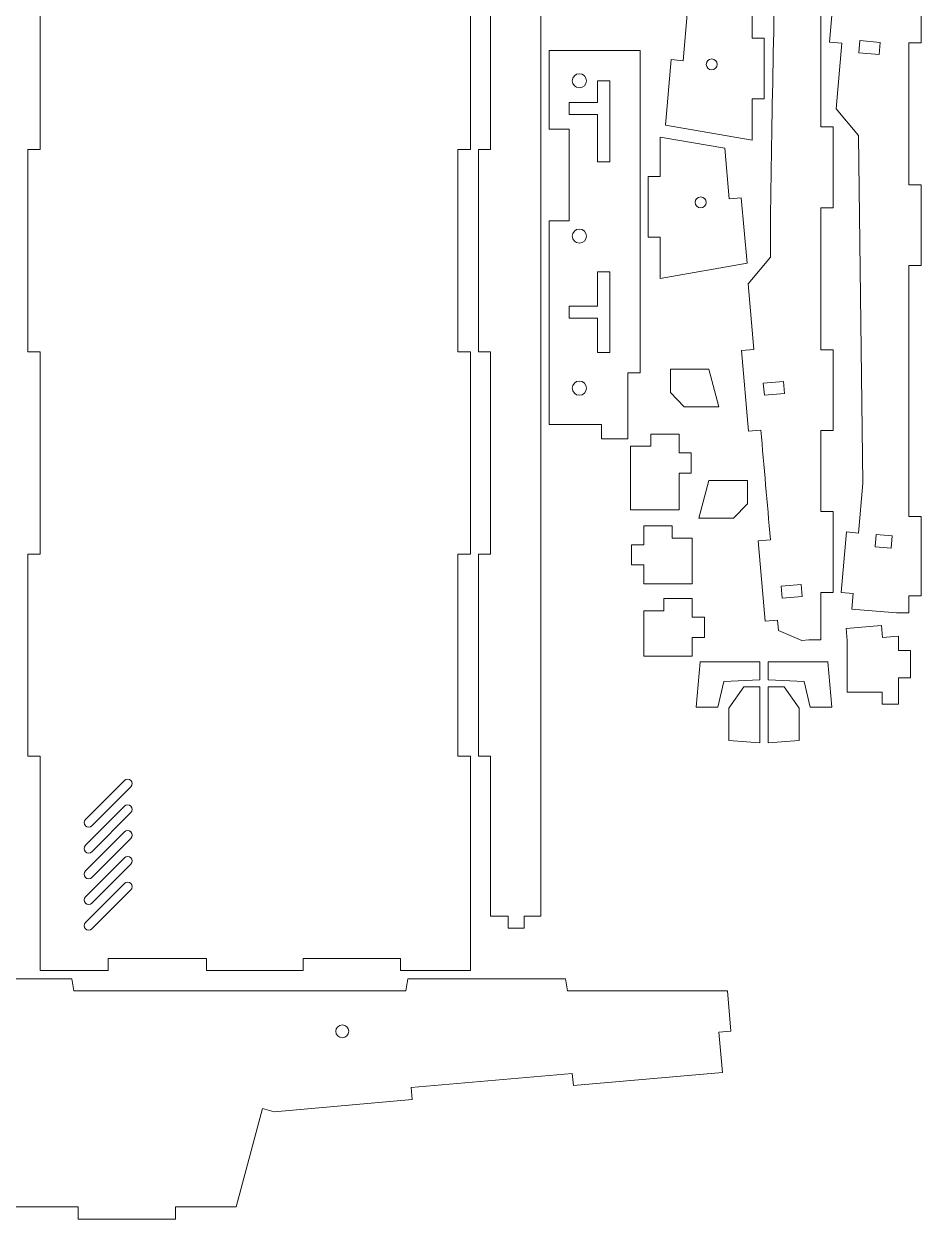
# Model space of a CAD drawing. Header units: centimetres. Extents: x -47.1 to 22.8, y -13.1 to 39.9.
# Drawn here: x 0.59 to 22.78, y -13.12 to 16.43 of the extents above; entities that cross this region are included whole.
import ezdxf

# ---------------------------------------------------------------- set-up
doc = ezdxf.new("R2010")
doc.units = ezdxf.units.CM
doc.header["$MEASUREMENT"] = 0
doc.layers.add('Layer 1', color=7, linetype='Continuous')

msp = doc.modelspace()

# ---------------------------------------------------------------- linework, layer by layer
at = {"layer": 'Layer 1', "lineweight": 20}
for points, knots in [([(0.69303, -1.68077), (0.69303, -1.68077), (0.69303, 3.31922), (0.69303, 3.31922), (0.69303, 3.31922), (0.69303, 3.31922), (0.99378, 3.31922), (0.99378, 3.31922), (0.99378, 3.31922), (0.99378, 3.31922), (0.99378, 8.31922), (0.99378, 8.31922), (0.99378, 8.31922), (0.99378, 8.31922), (0.69303, 8.31922), (0.69303, 8.31922), (0.69303, 8.31922), (0.69303, 8.31922), (0.69303, 13.31923), (0.69303, 13.31923), (0.69303, 13.31923), (0.69303, 13.31923), (0.99378, 13.31923), (0.99378, 13.31923), (0.99378, 13.31923), (0.99378, 13.31923), (0.99378, 18.31923), (0.99378, 18.31923), (0.99378, 18.31923), (0.99378, 18.31923), (0.69303, 18.31923), (0.69303, 18.31923), (0.69303, 18.31923), (0.69303, 18.31923), (0.69303, 23.31922), (0.69303, 23.31922), (0.69303, 23.31922), (0.69303, 23.31922), (0.99378, 23.31922), (0.99378, 23.31922), (0.99378, 23.31922), (0.99378, 23.31922), (0.99378, 28.61922), (0.99378, 28.61922), (0.99378, 28.61922), (0.99378, 28.61922), (2.67797, 28.61922), (2.67797, 28.61922), (2.67797, 28.61922), (2.67797, 28.61922), (2.67797, 28.31926), (2.67797, 28.31926), (2.67797, 28.31926), (2.67797, 28.31926), (5.11163, 28.31926), (5.11163, 28.31926), (5.11163, 28.31926), (5.11163, 28.31926), (5.13037, 28.61922), (5.13037, 28.61922), (5.13037, 28.61922), (5.13037, 28.61922), (7.49525, 28.61922), (7.49525, 28.61922), (7.49525, 28.61922), (7.49525, 28.61922), (7.49525, 28.31926), (7.49525, 28.31926), (7.49525, 28.31926), (7.49525, 28.31926), (9.90387, 28.31926), (9.90387, 28.31926), (9.90387, 28.31926), (9.90387, 28.31926), (9.90387, 28.61922), (9.90387, 28.61922), (9.90387, 28.61922), (9.90387, 28.61922), (11.63211, 28.61922), (11.63211, 28.61922), (11.63211, 28.61922), (11.63211, 28.61922), (11.63211, 23.31922), (11.63211, 23.31922), (11.63211, 23.31922), (11.63211, 23.31922), (11.32153, 23.31922), (11.32153, 23.31922), (11.32153, 23.31922), (11.32153, 23.31922), (11.32153, 18.31923), (11.32153, 18.31923), (11.32153, 18.31923), (11.32153, 18.31923), (11.63211, 18.31922), (11.63211, 18.31922), (11.63211, 18.31922), (11.63211, 18.31922), (11.63211, 13.31922), (11.63211, 13.31922), (11.63211, 13.31922), (11.63211, 13.31922), (11.32153, 13.31922), (11.32153, 13.31922), (11.32153, 13.31922), (11.32153, 13.31922), (11.32153, 8.31921), (11.32153, 8.31921), (11.32153, 8.31921), (11.32153, 8.31921), (11.63211, 8.31921), (11.63211, 8.31921), (11.63211, 8.31921), (11.63211, 8.31921), (11.63211, 3.31922), (11.63211, 3.31922), (11.63211, 3.31922), (11.63211, 3.31922), (11.32153, 3.31922), (11.32153, 3.31922), (11.32153, 3.31922), (11.32153, 3.31922), (11.32153, -1.68077), (11.32153, -1.68077), (11.32153, -1.68077), (11.32153, -1.68077), (11.63211, -1.68077), (11.63211, -1.68077), (11.63211, -1.68077), (11.63211, -1.68077), (11.63211, -6.98078), (11.63211, -6.98078), (11.63211, -6.98078), (11.63211, -6.98078), (9.90387, -6.98078), (9.90387, -6.98078), (9.90387, -6.98078), (9.90387, -6.98078), (9.90387, -6.68074), (9.90387, -6.68074), (9.90387, -6.68074), (9.90387, -6.68074), (7.49525, -6.68074), (7.49525, -6.68074), (7.49525, -6.68074), (7.49525, -6.68074), (7.49525, -6.98078), (7.49525, -6.98078), (7.49525, -6.98078), (7.49525, -6.98078), (5.11163, -6.98078), (5.11163, -6.98078), (5.11163, -6.98078), (5.11163, -6.98078), (5.11163, -6.68074), (5.11163, -6.68074), (5.11163, -6.68074), (5.11163, -6.68074), (2.67797, -6.68074), (2.67797, -6.68074), (2.67797, -6.68074), (2.67797, -6.68074), (2.67797, -6.98078), (2.67797, -6.98078), (2.67797, -6.98078), (2.67797, -6.98078), (0.99378, -6.98078), (0.99378, -6.98078), (0.99378, -6.98078), (0.99378, -6.98078), (0.99378, -1.68077), (0.99378, -1.68077), (0.99378, -1.68077), (0.99378, -1.68077), (0.69303, -1.68077), (0.69303, -1.68077)], [0, 0, 0, 0, 0.02222222, 0.02222222, 0.02222222, 0.02222222, 0.04444444, 0.04444444, 0.04444444, 0.04444444, 0.06666667, 0.06666667, 0.06666667, 0.06666667, 0.08888889, 0.08888889, 0.08888889, 0.08888889, 0.11111111, 0.11111111, 0.11111111, 0.11111111, 0.13333333, 0.13333333, 0.13333333, 0.13333333, 0.15555556, 0.15555556, 0.15555556, 0.15555556, 0.17777778, 0.17777778, 0.17777778, 0.17777778, 0.2, 0.2, 0.2, 0.2, 0.22222222, 0.22222222, 0.22222222, 0.22222222, 0.24444444, 0.24444444, 0.24444444, 0.24444444, 0.26666667, 0.26666667, 0.26666667, 0.26666667, 0.28888889, 0.28888889, 0.28888889, 0.28888889, 0.31111111, 0.31111111, 0.31111111, 0.31111111, 0.33333333, 0.33333333, 0.33333333, 0.33333333, 0.35555556, 0.35555556, 0.35555556, 0.35555556, 0.37777778, 0.37777778, 0.37777778, 0.37777778, 0.4, 0.4, 0.4, 0.4, 0.42222222, 0.42222222, 0.42222222, 0.42222222, 0.44444444, 0.44444444, 0.44444444, 0.44444444, 0.46666667, 0.46666667, 0.46666667, 0.46666667, 0.48888889, 0.48888889, 0.48888889, 0.48888889, 0.51111111, 0.51111111, 0.51111111, 0.51111111, 0.53333333, 0.53333333, 0.53333333, 0.53333333, 0.55555556, 0.55555556, 0.55555556, 0.55555556, 0.57777778, 0.57777778, 0.57777778, 0.57777778, 0.6, 0.6, 0.6, 0.6, 0.62222222, 0.62222222, 0.62222222, 0.62222222, 0.64444444, 0.64444444, 0.64444444, 0.64444444, 0.66666667, 0.66666667, 0.66666667, 0.66666667, 0.68888889, 0.68888889, 0.68888889, 0.68888889, 0.71111111, 0.71111111, 0.71111111, 0.71111111, 0.73333333, 0.73333333, 0.73333333, 0.73333333, 0.75555556, 0.75555556, 0.75555556, 0.75555556, 0.77777778, 0.77777778, 0.77777778, 0.77777778, 0.8, 0.8, 0.8, 0.8, 0.82222222, 0.82222222, 0.82222222, 0.82222222, 0.84444444, 0.84444444, 0.84444444, 0.84444444, 0.86666667, 0.86666667, 0.86666667, 0.86666667, 0.88888889, 0.88888889, 0.88888889, 0.88888889, 0.91111111, 0.91111111, 0.91111111, 0.91111111, 0.93333333, 0.93333333, 0.93333333, 0.93333333, 0.95555556, 0.95555556, 0.95555556, 0.95555556, 1, 1, 1, 1]), ([(12.13208, -5.6308), (12.13208, -5.6308), (12.13208, -1.68078), (12.13208, -1.68078), (12.13208, -1.68078), (12.13208, -1.68078), (11.83207, -1.68078), (11.83207, -1.68078), (11.83207, -1.68078), (11.83207, -1.68078), (11.83207, 3.31922), (11.83207, 3.31922), (11.83207, 3.31922), (11.83207, 3.31922), (12.13208, 3.31922), (12.13208, 3.31922), (12.13208, 3.31922), (12.13208, 3.31922), (12.13208, 8.31921), (12.13208, 8.31921), (12.13208, 8.31921), (12.13208, 8.31921), (11.83207, 8.31921), (11.83207, 8.31921), (11.83207, 8.31921), (11.83207, 8.31921), (11.83207, 13.31922), (11.83207, 13.31922), (11.83207, 13.31922), (11.83207, 13.31922), (12.13208, 13.31922), (12.13208, 13.31922), (12.13208, 13.31922), (12.13208, 13.31922), (12.13208, 18.31922), (12.13208, 18.31922), (12.13208, 18.31922), (12.13208, 18.31922), (11.83207, 18.31922), (11.83207, 18.31922), (11.83207, 18.31922), (11.83207, 18.31922), (11.83207, 23.31922), (11.83207, 23.31922), (11.83207, 23.31922), (11.83207, 23.31922), (12.13208, 23.31922), (12.13208, 23.31922), (12.13208, 23.31922), (12.13208, 23.31922), (12.13208, 27.26926), (12.13208, 27.26926), (12.13208, 27.26926), (12.13208, 27.26926), (12.56651, 27.26926), (12.56651, 27.26926), (12.56651, 27.26926), (12.56651, 27.26926), (12.56651, 27.56926), (12.56651, 27.56926), (12.56651, 27.56926), (12.56651, 27.56926), (12.96651, 27.56926), (12.96651, 27.56926), (12.96651, 27.56926), (12.96651, 27.56926), (12.96651, 27.26926), (12.96651, 27.26926), (12.96651, 27.26926), (12.96651, 27.26926), (13.37814, 27.26926), (13.37814, 27.26926), (13.37814, 27.26926), (13.37814, 27.26926), (13.37814, 26.25418), (13.37814, 26.25418), (13.37814, 26.25418), (13.37814, 26.25418), (13.17815, 26.25418), (13.17815, 26.25418), (13.17815, 26.25418), (13.17815, 26.25418), (12.97813, 24.21919), (12.97813, 24.21919), (12.97813, 24.21919), (12.97813, 24.21919), (12.97813, 22.21919), (12.97813, 22.21919), (12.97813, 22.21919), (12.97813, 22.21919), (13.17815, 20.18418), (13.17815, 20.18418), (13.17815, 20.18418), (13.17815, 20.18418), (13.37814, 20.18418), (13.37814, 20.18418), (13.37814, 20.18418), (13.37814, 20.18418), (13.37814, -5.6308), (13.37814, -5.6308), (13.37814, -5.6308), (13.37814, -5.6308), (12.96651, -5.6308), (12.96651, -5.6308), (12.96651, -5.6308), (12.96651, -5.6308), (12.96651, -5.9308), (12.96651, -5.9308), (12.96651, -5.9308), (12.96651, -5.9308), (12.56651, -5.9308), (12.56651, -5.9308), (12.56651, -5.9308), (12.56651, -5.9308), (12.56651, -5.6308), (12.56651, -5.6308), (12.56651, -5.6308), (12.56651, -5.6308), (12.13208, -5.6308), (12.13208, -5.6308)], [0, 0, 0, 0, 0.03225806, 0.03225806, 0.03225806, 0.03225806, 0.06451613, 0.06451613, 0.06451613, 0.06451613, 0.09677419, 0.09677419, 0.09677419, 0.09677419, 0.12903226, 0.12903226, 0.12903226, 0.12903226, 0.16129032, 0.16129032, 0.16129032, 0.16129032, 0.19354839, 0.19354839, 0.19354839, 0.19354839, 0.22580645, 0.22580645, 0.22580645, 0.22580645, 0.25806452, 0.25806452, 0.25806452, 0.25806452, 0.29032258, 0.29032258, 0.29032258, 0.29032258, 0.32258065, 0.32258065, 0.32258065, 0.32258065, 0.35483871, 0.35483871, 0.35483871, 0.35483871, 0.38709677, 0.38709677, 0.38709677, 0.38709677, 0.41935484, 0.41935484, 0.41935484, 0.41935484, 0.4516129, 0.4516129, 0.4516129, 0.4516129, 0.48387097, 0.48387097, 0.48387097, 0.48387097, 0.51612903, 0.51612903, 0.51612903, 0.51612903, 0.5483871, 0.5483871, 0.5483871, 0.5483871, 0.58064516, 0.58064516, 0.58064516, 0.58064516, 0.61290323, 0.61290323, 0.61290323, 0.61290323, 0.64516129, 0.64516129, 0.64516129, 0.64516129, 0.67741935, 0.67741935, 0.67741935, 0.67741935, 0.70967742, 0.70967742, 0.70967742, 0.70967742, 0.74193548, 0.74193548, 0.74193548, 0.74193548, 0.77419355, 0.77419355, 0.77419355, 0.77419355, 0.80645161, 0.80645161, 0.80645161, 0.80645161, 0.83870968, 0.83870968, 0.83870968, 0.83870968, 0.87096774, 0.87096774, 0.87096774, 0.87096774, 0.90322581, 0.90322581, 0.90322581, 0.90322581, 0.93548387, 0.93548387, 0.93548387, 0.93548387, 1, 1, 1, 1]), ([(21.33998, 5.07298), (21.33998, 5.07298), (21.22893, 13.66727), (21.22893, 13.66727), (21.22893, 13.66727), (21.22893, 13.66727), (20.67515, 14.32724), (20.67515, 14.32724), (20.67515, 14.32724), (20.67515, 14.32724), (20.81722, 15.95103), (20.81722, 15.95103), (20.81722, 15.95103), (20.81722, 15.95103), (20.51458, 15.97751), (20.51458, 15.97751), (20.51458, 15.97751), (20.51458, 15.97751), (20.6889, 17.9699), (20.6889, 17.9699), (20.6889, 17.9699), (20.6889, 17.9699), (20.99153, 17.94342), (20.99153, 17.94342), (20.99153, 17.94342), (21.07055, 18.84664), (21.14957, 19.74985), (21.22859, 20.65307), (21.22859, 20.65307), (21.22859, 20.65307), (20.92596, 20.67955), (20.92596, 20.67955), (20.92596, 20.67955), (20.92596, 20.67955), (21.10027, 22.67194), (21.10027, 22.67194), (21.10027, 22.67194), (21.10027, 22.67194), (21.4029, 22.64546), (21.4029, 22.64546), (21.4029, 22.64546), (21.4029, 22.64546), (21.42469, 22.89451), (21.42469, 22.89451), (21.42469, 22.89451), (21.42469, 22.89451), (22.00081, 23.14414), (22.00081, 23.14414), (22.00081, 23.14414), (22.00081, 23.14414), (22.17811, 23.12863), (22.17811, 23.12863), (22.17811, 23.12863), (22.17811, 23.12863), (22.47815, 23.12863), (22.47815, 23.12863), (22.47815, 23.12863), (22.47815, 23.12863), (22.47815, 21.9575), (22.47815, 21.9575), (22.47815, 21.9575), (22.47815, 21.9575), (22.77815, 21.95749), (22.77815, 21.95749), (22.77815, 21.95749), (22.77815, 21.95749), (22.77815, 19.95751), (22.77815, 19.95751), (22.77815, 19.95751), (22.77815, 19.95751), (22.47815, 19.9575), (22.47815, 19.9575), (22.47815, 19.9575), (22.47815, 19.9575), (22.47815, 17.9575), (22.47815, 17.9575), (22.47815, 17.9575), (22.47815, 17.9575), (22.77815, 17.95751), (22.77815, 17.95751), (22.77815, 17.95751), (22.77815, 17.95751), (22.77815, 15.95751), (22.77815, 15.95751), (22.77815, 15.95751), (22.77815, 15.95751), (22.47815, 15.9575), (22.47815, 15.9575), (22.47815, 15.9575), (22.47815, 15.9575), (22.47815, 12.44871), (22.47815, 12.44871), (22.47815, 12.44871), (22.47815, 12.44871), (22.77815, 12.44876), (22.77815, 12.44876), (22.77815, 12.44876), (22.77815, 12.44876), (22.77815, 10.44876), (22.77815, 10.44876), (22.77815, 10.44876), (22.77815, 10.44876), (22.47815, 10.44877), (22.47815, 10.44877), (22.47815, 10.44877), (22.47815, 10.44877), (22.47815, 4.24916), (22.47815, 4.24916), (22.47815, 4.24916), (22.47815, 4.24916), (22.77815, 4.24916), (22.77815, 4.24916), (22.77815, 4.24916), (22.77815, 4.24916), (22.77815, 2.28924), (22.77815, 2.28924), (22.77815, 2.28924), (22.77815, 2.28924), (22.47815, 2.28924), (22.47815, 2.28924), (22.47815, 2.28924), (22.47815, 2.28924), (22.47816, 1.86283), (22.47816, 1.86283), (22.47816, 1.86283), (22.47816, 1.86283), (22.17375, 1.86283), (22.17375, 1.86283), (22.17375, 1.86283), (22.17375, 1.86283), (21.06733, 1.95646), (21.06733, 1.95646), (21.06733, 1.95646), (21.06733, 1.95646), (21.10118, 2.34339), (21.10118, 2.34339), (21.10118, 2.34339), (21.10118, 2.34339), (20.80227, 2.36954), (20.80227, 2.36954), (20.80227, 2.36954), (20.80227, 2.36954), (20.933, 3.86382), (20.933, 3.86382), (20.933, 3.86382), (20.933, 3.86382), (21.23191, 3.83768), (21.23191, 3.83768), (21.23191, 3.83768), (21.23191, 3.83768), (21.33998, 5.07298), (21.33998, 5.07298)], [0, 0, 0, 0, 0.02564103, 0.02564103, 0.02564103, 0.02564103, 0.05128205, 0.05128205, 0.05128205, 0.05128205, 0.07692308, 0.07692308, 0.07692308, 0.07692308, 0.1025641, 0.1025641, 0.1025641, 0.1025641, 0.12820513, 0.12820513, 0.12820513, 0.12820513, 0.15384615, 0.15384615, 0.15384615, 0.15384615, 0.17948718, 0.17948718, 0.17948718, 0.17948718, 0.20512821, 0.20512821, 0.20512821, 0.20512821, 0.23076923, 0.23076923, 0.23076923, 0.23076923, 0.25641026, 0.25641026, 0.25641026, 0.25641026, 0.28205128, 0.28205128, 0.28205128, 0.28205128, 0.30769231, 0.30769231, 0.30769231, 0.30769231, 0.33333333, 0.33333333, 0.33333333, 0.33333333, 0.35897436, 0.35897436, 0.35897436, 0.35897436, 0.38461538, 0.38461538, 0.38461538, 0.38461538, 0.41025641, 0.41025641, 0.41025641, 0.41025641, 0.43589744, 0.43589744, 0.43589744, 0.43589744, 0.46153846, 0.46153846, 0.46153846, 0.46153846, 0.48717949, 0.48717949, 0.48717949, 0.48717949, 0.51282051, 0.51282051, 0.51282051, 0.51282051, 0.53846154, 0.53846154, 0.53846154, 0.53846154, 0.56410256, 0.56410256, 0.56410256, 0.56410256, 0.58974359, 0.58974359, 0.58974359, 0.58974359, 0.61538462, 0.61538462, 0.61538462, 0.61538462, 0.64102564, 0.64102564, 0.64102564, 0.64102564, 0.66666667, 0.66666667, 0.66666667, 0.66666667, 0.69230769, 0.69230769, 0.69230769, 0.69230769, 0.71794872, 0.71794872, 0.71794872, 0.71794872, 0.74358974, 0.74358974, 0.74358974, 0.74358974, 0.76923077, 0.76923077, 0.76923077, 0.76923077, 0.79487179, 0.79487179, 0.79487179, 0.79487179, 0.82051282, 0.82051282, 0.82051282, 0.82051282, 0.84615385, 0.84615385, 0.84615385, 0.84615385, 0.87179487, 0.87179487, 0.87179487, 0.87179487, 0.8974359, 0.8974359, 0.8974359, 0.8974359, 0.92307692, 0.92307692, 0.92307692, 0.92307692, 0.94871795, 0.94871795, 0.94871795, 0.94871795, 1, 1, 1, 1]), ([(19.16418, 19.25407), (19.16296, 16.07003), (19.05435, 13.8437), (19.05313, 10.65978), (19.05313, 10.65978), (19.05313, 10.65978), (18.49935, 9.99981), (18.49935, 9.99981), (18.49935, 9.99981), (18.49935, 9.99981), (18.64142, 8.37602), (18.64142, 8.37602), (18.64142, 8.37602), (18.64142, 8.37602), (18.33878, 8.34954), (18.33878, 8.34954), (18.33878, 8.34954), (18.33878, 8.34954), (18.5131, 6.35715), (18.5131, 6.35715), (18.5131, 6.35715), (18.5131, 6.35715), (18.81573, 6.38363), (18.81573, 6.38363), (18.81573, 6.38363), (18.89475, 5.48041), (18.97377, 4.5772), (19.05279, 3.67398), (19.05279, 3.67398), (19.05279, 3.67398), (18.75016, 3.6475), (18.75016, 3.6475), (18.75016, 3.6475), (18.75016, 3.6475), (18.92447, 1.65511), (18.92447, 1.65511), (18.92447, 1.65511), (18.92447, 1.65511), (19.2271, 1.68159), (19.2271, 1.68159), (19.2271, 1.68159), (19.2271, 1.68159), (19.24889, 1.43254), (19.24889, 1.43254), (19.24889, 1.43254), (19.24889, 1.43254), (19.82501, 1.18291), (19.82501, 1.18291), (19.82501, 1.18291), (19.82501, 1.18291), (20.00231, 1.19842), (20.00231, 1.19842), (20.00231, 1.19842), (20.00231, 1.19842), (20.30235, 1.19842), (20.30235, 1.19842), (20.30235, 1.19842), (20.30235, 1.19842), (20.30235, 2.36953), (20.30235, 2.36953), (20.30235, 2.36953), (20.30235, 2.36953), (20.60231, 2.36954), (20.60231, 2.36954), (20.60231, 2.36954), (20.60231, 2.36954), (20.60231, 4.36951), (20.60231, 4.36951), (20.60231, 4.36951), (20.60231, 4.36951), (20.30235, 4.36953), (20.30235, 4.36953), (20.30235, 4.36953), (20.30235, 4.36953), (20.30235, 6.36953), (20.30235, 6.36953), (20.30235, 6.36953), (20.30235, 6.36953), (20.60231, 6.36952), (20.60231, 6.36952), (20.60231, 6.36952), (20.60231, 6.36952), (20.60231, 8.36952), (20.60231, 8.36952), (20.60231, 8.36952), (20.60231, 8.36952), (20.30235, 8.36953), (20.30235, 8.36953), (20.30235, 8.36953), (20.30235, 8.36953), (20.30235, 11.87834), (20.30235, 11.87834), (20.30235, 11.87834), (20.30235, 11.87834), (20.60231, 11.87827), (20.60231, 11.87827), (20.60231, 11.87827), (20.60231, 11.87827), (20.60231, 13.87827), (20.60231, 13.87827), (20.60231, 13.87827), (20.60231, 13.87827), (20.30235, 13.87828), (20.30235, 13.87828), (20.30235, 13.87828), (20.30235, 13.87828), (20.30235, 20.07787), (20.30235, 20.07787), (20.30235, 20.07787), (20.30235, 20.07787), (20.60231, 20.07787), (20.60231, 20.07787), (20.60231, 20.07787), (20.60231, 20.07787), (20.60235, 22.03779), (20.60235, 22.03779), (20.60235, 22.03779), (20.60235, 22.03779), (20.30235, 22.03779), (20.30235, 22.03779), (20.30235, 22.03779), (20.30235, 22.03779), (20.30236, 22.4642), (20.30236, 22.4642), (20.30236, 22.4642), (20.30236, 22.4642), (19.99785, 22.4642), (19.99785, 22.4642), (19.99785, 22.4642), (19.99785, 22.4642), (18.89153, 22.37057), (18.89153, 22.37057), (18.89153, 22.37057), (18.89153, 22.37057), (18.92538, 21.98365), (18.92538, 21.98365), (18.92538, 21.98365), (18.92538, 21.98365), (18.62647, 21.95751), (18.62647, 21.95751), (18.62647, 21.95751), (18.62647, 21.95751), (18.7572, 20.46322), (18.7572, 20.46322), (18.7572, 20.46322), (18.7572, 20.46322), (19.05611, 20.48936), (19.05611, 20.48936), (19.05611, 20.48936), (19.05611, 20.48936), (19.16418, 19.25407), (19.16418, 19.25407)], [0, 0, 0, 0, 0.02564103, 0.02564103, 0.02564103, 0.02564103, 0.05128205, 0.05128205, 0.05128205, 0.05128205, 0.07692308, 0.07692308, 0.07692308, 0.07692308, 0.1025641, 0.1025641, 0.1025641, 0.1025641, 0.12820513, 0.12820513, 0.12820513, 0.12820513, 0.15384615, 0.15384615, 0.15384615, 0.15384615, 0.17948718, 0.17948718, 0.17948718, 0.17948718, 0.20512821, 0.20512821, 0.20512821, 0.20512821, 0.23076923, 0.23076923, 0.23076923, 0.23076923, 0.25641026, 0.25641026, 0.25641026, 0.25641026, 0.28205128, 0.28205128, 0.28205128, 0.28205128, 0.30769231, 0.30769231, 0.30769231, 0.30769231, 0.33333333, 0.33333333, 0.33333333, 0.33333333, 0.35897436, 0.35897436, 0.35897436, 0.35897436, 0.38461538, 0.38461538, 0.38461538, 0.38461538, 0.41025641, 0.41025641, 0.41025641, 0.41025641, 0.43589744, 0.43589744, 0.43589744, 0.43589744, 0.46153846, 0.46153846, 0.46153846, 0.46153846, 0.48717949, 0.48717949, 0.48717949, 0.48717949, 0.51282051, 0.51282051, 0.51282051, 0.51282051, 0.53846154, 0.53846154, 0.53846154, 0.53846154, 0.56410256, 0.56410256, 0.56410256, 0.56410256, 0.58974359, 0.58974359, 0.58974359, 0.58974359, 0.61538462, 0.61538462, 0.61538462, 0.61538462, 0.64102564, 0.64102564, 0.64102564, 0.64102564, 0.66666667, 0.66666667, 0.66666667, 0.66666667, 0.69230769, 0.69230769, 0.69230769, 0.69230769, 0.71794872, 0.71794872, 0.71794872, 0.71794872, 0.74358974, 0.74358974, 0.74358974, 0.74358974, 0.76923077, 0.76923077, 0.76923077, 0.76923077, 0.79487179, 0.79487179, 0.79487179, 0.79487179, 0.82051282, 0.82051282, 0.82051282, 0.82051282, 0.84615385, 0.84615385, 0.84615385, 0.84615385, 0.87179487, 0.87179487, 0.87179487, 0.87179487, 0.8974359, 0.8974359, 0.8974359, 0.8974359, 0.92307692, 0.92307692, 0.92307692, 0.92307692, 0.94871795, 0.94871795, 0.94871795, 0.94871795, 1, 1, 1, 1]), ([(18.90075, 16.06957), (18.90075, 16.06957), (18.90077, 14.56955), (18.90077, 14.56955), (18.90077, 14.56955), (18.90077, 14.56955), (18.60077, 14.56956), (18.60077, 14.56956), (18.60077, 14.56956), (18.60077, 14.56956), (18.60077, 13.54807), (18.60077, 13.54807), (18.60077, 13.54807), (18.60077, 13.54807), (16.45535, 13.92031), (16.45535, 13.92031), (16.45535, 13.92031), (16.45535, 13.92031), (16.59723, 15.54209), (16.59723, 15.54209), (16.59723, 15.54209), (16.59723, 15.54209), (16.89609, 15.51595), (16.89609, 15.51595), (16.89609, 15.51595), (16.89609, 15.51595), (17.00552, 16.76683), (17.00552, 16.76683), (17.00552, 16.76683), (17.00552, 16.76683), (18.60077, 17.03793), (18.60077, 17.03793), (18.60077, 17.03793), (18.60077, 17.03793), (18.60076, 16.06957), (18.60076, 16.06957), (18.60076, 16.06957), (18.60076, 16.06957), (18.90075, 16.06957), (18.90075, 16.06957)], [0, 0, 0, 0, 0.09090909, 0.09090909, 0.09090909, 0.09090909, 0.18181818, 0.18181818, 0.18181818, 0.18181818, 0.27272727, 0.27272727, 0.27272727, 0.27272727, 0.36363636, 0.36363636, 0.36363636, 0.36363636, 0.45454545, 0.45454545, 0.45454545, 0.45454545, 0.54545455, 0.54545455, 0.54545455, 0.54545455, 0.63636364, 0.63636364, 0.63636364, 0.63636364, 0.72727273, 0.72727273, 0.72727273, 0.72727273, 0.81818182, 0.81818182, 0.81818182, 0.81818182, 1, 1, 1, 1]), ([(21.76502, 15.96849), (21.76502, 15.96849), (21.73887, 15.66964), (21.73887, 15.66964), (21.73887, 15.66964), (21.73887, 15.66964), (21.24077, 15.71321), (21.24077, 15.71321), (21.24077, 15.71321), (21.24077, 15.71321), (21.26692, 16.01207), (21.26692, 16.01207), (21.26692, 16.01207), (21.26692, 16.01207), (21.76502, 15.96849), (21.76502, 15.96849)], [0, 0, 0, 0, 0.2, 0.2, 0.2, 0.2, 0.4, 0.4, 0.4, 0.4, 0.6, 0.6, 0.6, 0.6, 1, 1, 1, 1]), ([(15.82818, 7.7972), (15.82818, 7.7972), (15.82817, 15.76922), (15.82817, 15.76922), (15.82817, 15.76922), (15.82817, 15.76922), (13.57814, 15.76922), (13.57814, 15.76922), (13.57814, 15.76922), (13.57814, 15.76922), (13.57814, 13.81922), (13.57814, 13.81922), (13.57814, 13.81922), (13.57814, 13.81922), (14.0782, 13.81922), (14.0782, 13.81922), (14.0782, 13.81922), (14.0782, 13.81922), (14.0782, 11.55422), (14.0782, 11.55422), (14.0782, 11.55422), (14.0782, 11.55422), (13.57814, 11.55422), (13.57814, 11.55422), (13.57814, 11.55422), (13.57814, 11.55422), (13.57814, 6.51922), (13.57814, 6.51922), (13.57814, 6.51922), (13.57814, 6.51922), (14.87825, 6.51922), (14.87825, 6.51922), (14.87825, 6.51922), (14.87825, 6.51922), (14.87825, 6.16922), (14.87825, 6.16922), (14.87825, 6.16922), (14.87825, 6.16922), (15.52437, 6.16922), (15.52437, 6.16922), (15.52437, 6.16922), (15.52437, 6.16922), (15.52437, 7.79721), (15.52437, 7.79721), (15.52437, 7.79721), (15.52437, 7.79721), (15.82818, 7.7972), (15.82818, 7.7972)], [0, 0, 0, 0, 0.07692308, 0.07692308, 0.07692308, 0.07692308, 0.15384615, 0.15384615, 0.15384615, 0.15384615, 0.23076923, 0.23076923, 0.23076923, 0.23076923, 0.30769231, 0.30769231, 0.30769231, 0.30769231, 0.38461538, 0.38461538, 0.38461538, 0.38461538, 0.46153846, 0.46153846, 0.46153846, 0.46153846, 0.53846154, 0.53846154, 0.53846154, 0.53846154, 0.61538462, 0.61538462, 0.61538462, 0.61538462, 0.69230769, 0.69230769, 0.69230769, 0.69230769, 0.76923077, 0.76923077, 0.76923077, 0.76923077, 0.84615385, 0.84615385, 0.84615385, 0.84615385, 1, 1, 1, 1]), ([(17.46578, 15.42439), (17.46578, 15.49895), (17.52623, 15.55939), (17.60078, 15.55939), (17.60078, 15.55939), (17.67533, 15.55939), (17.73578, 15.49895), (17.73578, 15.42439), (17.73578, 15.42439), (17.73578, 15.34983), (17.67533, 15.28939), (17.60078, 15.28939), (17.60078, 15.28939), (17.52623, 15.28939), (17.46578, 15.34983), (17.46578, 15.42439)], [0, 0, 0, 0, 0.2, 0.2, 0.2, 0.2, 0.4, 0.4, 0.4, 0.4, 0.6, 0.6, 0.6, 0.6, 1, 1, 1, 1]), ([(14.15317, 15.01919), (14.15317, 15.11584), (14.23152, 15.19419), (14.32817, 15.19419), (14.32817, 15.19419), (14.42482, 15.19419), (14.50317, 15.11584), (14.50317, 15.01919), (14.50317, 15.01919), (14.50317, 14.92254), (14.42482, 14.84419), (14.32817, 14.84419), (14.32817, 14.84419), (14.23152, 14.84419), (14.15317, 14.92254), (14.15317, 15.01919)], [0, 0, 0, 0, 0.2, 0.2, 0.2, 0.2, 0.4, 0.4, 0.4, 0.4, 0.6, 0.6, 0.6, 0.6, 1, 1, 1, 1]), ([(14.0782, 14.48613), (14.0782, 14.48613), (14.0782, 14.18613), (14.0782, 14.18613), (14.0782, 14.18613), (14.0782, 14.18613), (14.7782, 14.18613), (14.7782, 14.18613), (14.7782, 14.18613), (14.7782, 14.18613), (14.7782, 13.01922), (14.7782, 13.01922), (14.7782, 13.01922), (14.7782, 13.01922), (15.0782, 13.01922), (15.0782, 13.01922), (15.0782, 13.01922), (15.0782, 13.01922), (15.0782, 15.01922), (15.0782, 15.01922), (15.0782, 15.01922), (15.0782, 15.01922), (14.7782, 15.01922), (14.7782, 15.01922), (14.7782, 15.01922), (14.7782, 15.01922), (14.7782, 14.48613), (14.7782, 14.48613), (14.7782, 14.48613), (14.7782, 14.48613), (14.0782, 14.48613), (14.0782, 14.48613)], [0, 0, 0, 0, 0.11111111, 0.11111111, 0.11111111, 0.11111111, 0.22222222, 0.22222222, 0.22222222, 0.22222222, 0.33333333, 0.33333333, 0.33333333, 0.33333333, 0.44444444, 0.44444444, 0.44444444, 0.44444444, 0.55555556, 0.55555556, 0.55555556, 0.55555556, 0.66666667, 0.66666667, 0.66666667, 0.66666667, 0.77777778, 0.77777778, 0.77777778, 0.77777778, 1, 1, 1, 1]), ([(16.02817, 12.65618), (16.02817, 12.65618), (16.02815, 11.15616), (16.02815, 11.15616), (16.02815, 11.15616), (16.02815, 11.15616), (16.32815, 11.15617), (16.32815, 11.15617), (16.32815, 11.15617), (16.32815, 11.15617), (16.32815, 10.13468), (16.32815, 10.13468), (16.32815, 10.13468), (16.32815, 10.13468), (18.47357, 10.50692), (18.47357, 10.50692), (18.47357, 10.50692), (18.47357, 10.50692), (18.33169, 12.1287), (18.33169, 12.1287), (18.33169, 12.1287), (18.33169, 12.1287), (18.03283, 12.10256), (18.03283, 12.10256), (18.03283, 12.10256), (18.03283, 12.10256), (17.9234, 13.35344), (17.9234, 13.35344), (17.9234, 13.35344), (17.9234, 13.35344), (16.32815, 13.62454), (16.32815, 13.62454), (16.32815, 13.62454), (16.32815, 13.62454), (16.32816, 12.65618), (16.32816, 12.65618), (16.32816, 12.65618), (16.32816, 12.65618), (16.02817, 12.65618), (16.02817, 12.65618)], [0, 0, 0, 0, 0.09090909, 0.09090909, 0.09090909, 0.09090909, 0.18181818, 0.18181818, 0.18181818, 0.18181818, 0.27272727, 0.27272727, 0.27272727, 0.27272727, 0.36363636, 0.36363636, 0.36363636, 0.36363636, 0.45454545, 0.45454545, 0.45454545, 0.45454545, 0.54545455, 0.54545455, 0.54545455, 0.54545455, 0.63636364, 0.63636364, 0.63636364, 0.63636364, 0.72727273, 0.72727273, 0.72727273, 0.72727273, 0.81818182, 0.81818182, 0.81818182, 0.81818182, 1, 1, 1, 1]), ([(17.46314, 12.011), (17.46314, 12.08556), (17.40269, 12.146), (17.32814, 12.146), (17.32814, 12.146), (17.25359, 12.146), (17.19314, 12.08556), (17.19314, 12.011), (17.19314, 12.011), (17.19314, 11.93644), (17.25359, 11.876), (17.32814, 11.876), (17.32814, 11.876), (17.40269, 11.876), (17.46314, 11.93644), (17.46314, 12.011)], [0, 0, 0, 0, 0.2, 0.2, 0.2, 0.2, 0.4, 0.4, 0.4, 0.4, 0.6, 0.6, 0.6, 0.6, 1, 1, 1, 1]), ([(14.15317, 11.17922), (14.15317, 11.27587), (14.23152, 11.35422), (14.32817, 11.35422), (14.32817, 11.35422), (14.42482, 11.35422), (14.50317, 11.27587), (14.50317, 11.17922), (14.50317, 11.17922), (14.50317, 11.08257), (14.42482, 11.00422), (14.32817, 11.00422), (14.32817, 11.00422), (14.23152, 11.00422), (14.15317, 11.08257), (14.15317, 11.17922)], [0, 0, 0, 0, 0.2, 0.2, 0.2, 0.2, 0.4, 0.4, 0.4, 0.4, 0.6, 0.6, 0.6, 0.6, 1, 1, 1, 1]), ([(14.07819, 9.44922), (14.07819, 9.44922), (14.0782, 9.14922), (14.0782, 9.14922), (14.0782, 9.14922), (14.0782, 9.14922), (14.7782, 9.14922), (14.7782, 9.14922), (14.7782, 9.14922), (14.7782, 9.14922), (14.7782, 8.29922), (14.7782, 8.29922), (14.7782, 8.29922), (14.7782, 8.29922), (15.0782, 8.29922), (15.0782, 8.29922), (15.0782, 8.29922), (15.0782, 8.29922), (15.0782, 10.29922), (15.0782, 10.29922), (15.0782, 10.29922), (15.0782, 10.29922), (14.7782, 10.29922), (14.7782, 10.29922), (14.7782, 10.29922), (14.7782, 10.29922), (14.7782, 9.44922), (14.7782, 9.44922), (14.7782, 9.44922), (14.7782, 9.44922), (14.07819, 9.44922), (14.07819, 9.44922)], [0, 0, 0, 0, 0.11111111, 0.11111111, 0.11111111, 0.11111111, 0.22222222, 0.22222222, 0.22222222, 0.22222222, 0.33333333, 0.33333333, 0.33333333, 0.33333333, 0.44444444, 0.44444444, 0.44444444, 0.44444444, 0.55555556, 0.55555556, 0.55555556, 0.55555556, 0.66666667, 0.66666667, 0.66666667, 0.66666667, 0.77777778, 0.77777778, 0.77777778, 0.77777778, 1, 1, 1, 1]), ([(16.91809, 6.9583), (16.91809, 6.9583), (17.77733, 6.9583), (17.77733, 6.9583), (17.77733, 6.9583), (17.77733, 6.9583), (17.52893, 7.88534), (17.52893, 7.88534), (17.52893, 7.88534), (17.52893, 7.88534), (16.5777, 7.88533), (16.5777, 7.88533), (16.5777, 7.88533), (16.5777, 7.88533), (16.5777, 7.31222), (16.5777, 7.31222), (16.5777, 7.31222), (16.5777, 7.31222), (16.91809, 6.9583), (16.91809, 6.9583)], [0, 0, 0, 0, 0.16666667, 0.16666667, 0.16666667, 0.16666667, 0.33333333, 0.33333333, 0.33333333, 0.33333333, 0.5, 0.5, 0.5, 0.5, 0.66666667, 0.66666667, 0.66666667, 0.66666667, 1, 1, 1, 1]), ([(14.15317, 7.41922), (14.15317, 7.51587), (14.23152, 7.59422), (14.32817, 7.59422), (14.32817, 7.59422), (14.42482, 7.59422), (14.50317, 7.51587), (14.50317, 7.41922), (14.50317, 7.41922), (14.50317, 7.32257), (14.42482, 7.24422), (14.32817, 7.24422), (14.32817, 7.24422), (14.23152, 7.24422), (14.15317, 7.32257), (14.15317, 7.41922)], [0, 0, 0, 0, 0.2, 0.2, 0.2, 0.2, 0.4, 0.4, 0.4, 0.4, 0.6, 0.6, 0.6, 0.6, 1, 1, 1, 1]), ([(18.87655, 7.54328), (18.87655, 7.54328), (18.90269, 7.24442), (18.90269, 7.24442), (18.90269, 7.24442), (18.90269, 7.24442), (19.40079, 7.288), (19.40079, 7.288), (19.40079, 7.288), (19.40079, 7.288), (19.37464, 7.58686), (19.37464, 7.58686), (19.37464, 7.58686), (19.37464, 7.58686), (18.87655, 7.54328), (18.87655, 7.54328)], [0, 0, 0, 0, 0.2, 0.2, 0.2, 0.2, 0.4, 0.4, 0.4, 0.4, 0.6, 0.6, 0.6, 0.6, 1, 1, 1, 1]), ([(16.09654, 5.98239), (16.09654, 5.98239), (16.09654, 6.28617), (16.09654, 6.28617), (16.09654, 6.28617), (16.09654, 6.28617), (16.79655, 6.28617), (16.79655, 6.28617), (16.79655, 6.28617), (16.79655, 6.28617), (16.79655, 5.82073), (16.79655, 5.82073), (16.79655, 5.82073), (16.79655, 5.82073), (17.09655, 5.82073), (17.09655, 5.82073), (17.09655, 5.82073), (17.09655, 5.82073), (17.09655, 5.32073), (17.09655, 5.32073), (17.09655, 5.32073), (17.09655, 5.32073), (16.79655, 5.32073), (16.79655, 5.32073), (16.79655, 5.32073), (16.79655, 5.32073), (16.79655, 4.41573), (16.79655, 4.41573), (16.79655, 4.41573), (16.79655, 4.41573), (15.59649, 4.41573), (15.59649, 4.41573), (15.59649, 4.41573), (15.59649, 4.41573), (15.59649, 5.98239), (15.59649, 5.98239), (15.59649, 5.98239), (15.59649, 5.98239), (16.09654, 5.98239), (16.09654, 5.98239)], [0, 0, 0, 0, 0.09090909, 0.09090909, 0.09090909, 0.09090909, 0.18181818, 0.18181818, 0.18181818, 0.18181818, 0.27272727, 0.27272727, 0.27272727, 0.27272727, 0.36363636, 0.36363636, 0.36363636, 0.36363636, 0.45454545, 0.45454545, 0.45454545, 0.45454545, 0.54545455, 0.54545455, 0.54545455, 0.54545455, 0.63636364, 0.63636364, 0.63636364, 0.63636364, 0.72727273, 0.72727273, 0.72727273, 0.72727273, 0.81818182, 0.81818182, 0.81818182, 0.81818182, 1, 1, 1, 1]), ([(18.1425, 4.20663), (18.1425, 4.20663), (17.28326, 4.20663), (17.28326, 4.20663), (17.28326, 4.20663), (17.28326, 4.20663), (17.53166, 5.13367), (17.53166, 5.13367), (17.53166, 5.13367), (17.53166, 5.13367), (18.48289, 5.13366), (18.48289, 5.13366), (18.48289, 5.13366), (18.48289, 5.13366), (18.48289, 4.56055), (18.48289, 4.56055), (18.48289, 4.56055), (18.48289, 4.56055), (18.1425, 4.20663), (18.1425, 4.20663)], [0, 0, 0, 0, 0.16666667, 0.16666667, 0.16666667, 0.16666667, 0.33333333, 0.33333333, 0.33333333, 0.33333333, 0.5, 0.5, 0.5, 0.5, 0.66666667, 0.66666667, 0.66666667, 0.66666667, 1, 1, 1, 1]), ([(16.61865, 3.71026), (16.61865, 3.71026), (16.61865, 4.01404), (16.61865, 4.01404), (16.61865, 4.01404), (16.61865, 4.01404), (15.91864, 4.01404), (15.91864, 4.01404), (15.91864, 4.01404), (15.91864, 4.01404), (15.91864, 3.5486), (15.91864, 3.5486), (15.91864, 3.5486), (15.91864, 3.5486), (15.61864, 3.5486), (15.61864, 3.5486), (15.61864, 3.5486), (15.61864, 3.5486), (15.61864, 3.0486), (15.61864, 3.0486), (15.61864, 3.0486), (15.61864, 3.0486), (15.91864, 3.0486), (15.91864, 3.0486), (15.91864, 3.0486), (15.91864, 3.0486), (15.91864, 2.58427), (15.91864, 2.58427), (15.91864, 2.58427), (15.91864, 2.58427), (17.1187, 2.58427), (17.1187, 2.58427), (17.1187, 2.58427), (17.1187, 2.58427), (17.1187, 3.71026), (17.1187, 3.71026), (17.1187, 3.71026), (17.1187, 3.71026), (16.61865, 3.71026), (16.61865, 3.71026)], [0, 0, 0, 0, 0.09090909, 0.09090909, 0.09090909, 0.09090909, 0.18181818, 0.18181818, 0.18181818, 0.18181818, 0.27272727, 0.27272727, 0.27272727, 0.27272727, 0.36363636, 0.36363636, 0.36363636, 0.36363636, 0.45454545, 0.45454545, 0.45454545, 0.45454545, 0.54545455, 0.54545455, 0.54545455, 0.54545455, 0.63636364, 0.63636364, 0.63636364, 0.63636364, 0.72727273, 0.72727273, 0.72727273, 0.72727273, 0.81818182, 0.81818182, 0.81818182, 0.81818182, 1, 1, 1, 1]), ([(21.63846, 3.50097), (21.63846, 3.50097), (21.6646, 3.79983), (21.6646, 3.79983), (21.6646, 3.79983), (21.6646, 3.79983), (22.06308, 3.76497), (22.06308, 3.76497), (22.06308, 3.76497), (22.06308, 3.76497), (22.03694, 3.46611), (22.03694, 3.46611), (22.03694, 3.46611), (22.03694, 3.46611), (21.63846, 3.50097), (21.63846, 3.50097)], [0, 0, 0, 0, 0.2, 0.2, 0.2, 0.2, 0.4, 0.4, 0.4, 0.4, 0.6, 0.6, 0.6, 0.6, 1, 1, 1, 1]), ([(19.34168, 2.22668), (19.34168, 2.22668), (19.31553, 2.52554), (19.31553, 2.52554), (19.31553, 2.52554), (19.31553, 2.52554), (19.81363, 2.56912), (19.81363, 2.56912), (19.81363, 2.56912), (19.81363, 2.56912), (19.83978, 2.27026), (19.83978, 2.27026), (19.83978, 2.27026), (19.83978, 2.27026), (19.34168, 2.22668), (19.34168, 2.22668)], [0, 0, 0, 0, 0.2, 0.2, 0.2, 0.2, 0.4, 0.4, 0.4, 0.4, 0.6, 0.6, 0.6, 0.6, 1, 1, 1, 1]), ([(16.41869, 1.91825), (16.41869, 1.91825), (16.41869, 2.22203), (16.41869, 2.22203), (16.41869, 2.22203), (16.41869, 2.22203), (17.1187, 2.22203), (17.1187, 2.22203), (17.1187, 2.22203), (17.1187, 2.22203), (17.1187, 1.75659), (17.1187, 1.75659), (17.1187, 1.75659), (17.1187, 1.75659), (17.4187, 1.75659), (17.4187, 1.75659), (17.4187, 1.75659), (17.4187, 1.75659), (17.4187, 1.25659), (17.4187, 1.25659), (17.4187, 1.25659), (17.4187, 1.25659), (17.1187, 1.25659), (17.1187, 1.25659), (17.1187, 1.25659), (17.1187, 1.25659), (17.1187, 0.79226), (17.1187, 0.79226), (17.1187, 0.79226), (17.1187, 0.79226), (15.91864, 0.79226), (15.91864, 0.79226), (15.91864, 0.79226), (15.91864, 0.79226), (15.91864, 1.91825), (15.91864, 1.91825), (15.91864, 1.91825), (15.91864, 1.91825), (16.41869, 1.91825), (16.41869, 1.91825)], [0, 0, 0, 0, 0.09090909, 0.09090909, 0.09090909, 0.09090909, 0.18181818, 0.18181818, 0.18181818, 0.18181818, 0.27272727, 0.27272727, 0.27272727, 0.27272727, 0.36363636, 0.36363636, 0.36363636, 0.36363636, 0.45454545, 0.45454545, 0.45454545, 0.45454545, 0.54545455, 0.54545455, 0.54545455, 0.54545455, 0.63636364, 0.63636364, 0.63636364, 0.63636364, 0.72727273, 0.72727273, 0.72727273, 0.72727273, 0.81818182, 0.81818182, 0.81818182, 0.81818182, 1, 1, 1, 1]), ([(20.9278, 1.47853), (20.9278, 1.47853), (21.79782, 1.55464), (21.79782, 1.55464), (21.79782, 1.55464), (21.79782, 1.55464), (21.82397, 1.25578), (21.82397, 1.25578), (21.82397, 1.25578), (21.82397, 1.25578), (22.21632, 1.29011), (22.21632, 1.29011), (22.21632, 1.29011), (22.21632, 1.29011), (22.21632, 0.9371), (22.21632, 0.9371), (22.21632, 0.9371), (22.21632, 0.9371), (22.51627, 0.9371), (22.51627, 0.9371), (22.51627, 0.9371), (22.51627, 0.9371), (22.51627, 0.25651), (22.51627, 0.25651), (22.51627, 0.25651), (22.51627, 0.25651), (22.21632, 0.25651), (22.21632, 0.25651), (22.21632, 0.25651), (22.21632, 0.25651), (22.21632, 0.01469), (22.21632, 0.01469), (22.21632, 0.01469), (22.21632, 0.01469), (22.21632, -0.09648), (22.21632, -0.09648), (22.21632, -0.09648), (22.21632, -0.09648), (22.21632, -0.39648), (22.21632, -0.39648), (22.21632, -0.39648), (22.21632, -0.39648), (21.81632, -0.39648), (21.81632, -0.39648), (21.81632, -0.39648), (21.81632, -0.39648), (21.81632, -0.09648), (21.81632, -0.09648), (21.81632, -0.09648), (21.81632, -0.09648), (20.95395, -0.09649), (20.95395, -0.09649), (20.95395, -0.09649), (20.95395, -0.09649), (20.95396, 1.17963), (20.95396, 1.17963), (20.95396, 1.17963), (20.95396, 1.17963), (20.9278, 1.47853), (20.9278, 1.47853)], [0, 0, 0, 0, 0.0625, 0.0625, 0.0625, 0.0625, 0.125, 0.125, 0.125, 0.125, 0.1875, 0.1875, 0.1875, 0.1875, 0.25, 0.25, 0.25, 0.25, 0.3125, 0.3125, 0.3125, 0.3125, 0.375, 0.375, 0.375, 0.375, 0.4375, 0.4375, 0.4375, 0.4375, 0.5, 0.5, 0.5, 0.5, 0.5625, 0.5625, 0.5625, 0.5625, 0.625, 0.625, 0.625, 0.625, 0.6875, 0.6875, 0.6875, 0.6875, 0.75, 0.75, 0.75, 0.75, 0.8125, 0.8125, 0.8125, 0.8125, 0.875, 0.875, 0.875, 0.875, 1, 1, 1, 1]), ([(18.79321, 0.65187), (18.79321, 0.65187), (17.31647, 0.6519), (17.31647, 0.6519), (17.31647, 0.6519), (17.31647, 0.6519), (17.21875, -0.46704), (17.21875, -0.46704), (17.21875, -0.46704), (17.21875, -0.46704), (17.74847, -0.46704), (17.74847, -0.46704), (17.74847, -0.46704), (17.74847, -0.46704), (17.90097, 0.16526), (17.90097, 0.16526), (17.90097, 0.16526), (17.90097, 0.16526), (18.79321, 0.20967), (18.79321, 0.20967), (18.79321, 0.20967), (18.79321, 0.20967), (18.79321, 0.65187), (18.79321, 0.65187)], [0, 0, 0, 0, 0.14285714, 0.14285714, 0.14285714, 0.14285714, 0.28571429, 0.28571429, 0.28571429, 0.28571429, 0.42857143, 0.42857143, 0.42857143, 0.42857143, 0.57142857, 0.57142857, 0.57142857, 0.57142857, 0.71428571, 0.71428571, 0.71428571, 0.71428571, 1, 1, 1, 1]), ([(18.99319, 0.65187), (18.99319, 0.65187), (20.46993, 0.6519), (20.46993, 0.6519), (20.46993, 0.6519), (20.46993, 0.6519), (20.56765, -0.46704), (20.56765, -0.46704), (20.56765, -0.46704), (20.56765, -0.46704), (20.03793, -0.46704), (20.03793, -0.46704), (20.03793, -0.46704), (20.03793, -0.46704), (19.88543, 0.16526), (19.88543, 0.16526), (19.88543, 0.16526), (19.88543, 0.16526), (18.99319, 0.20967), (18.99319, 0.20967), (18.99319, 0.20967), (18.99319, 0.20967), (18.99319, 0.65187), (18.99319, 0.65187)], [0, 0, 0, 0, 0.14285714, 0.14285714, 0.14285714, 0.14285714, 0.28571429, 0.28571429, 0.28571429, 0.28571429, 0.42857143, 0.42857143, 0.42857143, 0.42857143, 0.57142857, 0.57142857, 0.57142857, 0.57142857, 0.71428571, 0.71428571, 0.71428571, 0.71428571, 1, 1, 1, 1]), ([(18.39652, 0.0387), (18.39652, 0.0387), (18.0247, -0.49397), (18.0247, -0.49397), (18.0247, -0.49397), (18.0247, -0.49397), (18.0247, -1.28726), (18.0247, -1.28726), (18.0247, -1.28726), (18.0247, -1.28726), (18.79318, -1.35235), (18.79318, -1.35235), (18.79318, -1.35235), (18.79318, -1.35235), (18.79321, 0.0387), (18.79321, 0.0387), (18.79321, 0.0387), (18.79321, 0.0387), (18.39652, 0.0387), (18.39652, 0.0387)], [0, 0, 0, 0, 0.16666667, 0.16666667, 0.16666667, 0.16666667, 0.33333333, 0.33333333, 0.33333333, 0.33333333, 0.5, 0.5, 0.5, 0.5, 0.66666667, 0.66666667, 0.66666667, 0.66666667, 1, 1, 1, 1]), ([(19.38994, 0.0387), (19.38994, 0.0387), (19.76176, -0.49397), (19.76176, -0.49397), (19.76176, -0.49397), (19.76176, -0.49397), (19.76176, -1.28726), (19.76176, -1.28726), (19.76176, -1.28726), (19.76176, -1.28726), (18.99328, -1.35235), (18.99328, -1.35235), (18.99328, -1.35235), (18.99328, -1.35235), (18.99325, 0.0387), (18.99325, 0.0387), (18.99325, 0.0387), (18.99325, 0.0387), (19.38994, 0.0387), (19.38994, 0.0387)], [0, 0, 0, 0, 0.16666667, 0.16666667, 0.16666667, 0.16666667, 0.33333333, 0.33333333, 0.33333333, 0.33333333, 0.5, 0.5, 0.5, 0.5, 0.66666667, 0.66666667, 0.66666667, 0.66666667, 1, 1, 1, 1]), ([(3.23836, -2.4355), (3.23836, -2.4355), (2.27316, -3.4007), (2.27316, -3.4007), (2.27316, -3.4007), (2.22923, -3.44463), (2.158, -3.44463), (2.11406, -3.4007), (2.11406, -3.4007), (2.07013, -3.35676), (2.07013, -3.28553), (2.11406, -3.2416), (2.11406, -3.2416), (2.11406, -3.2416), (3.07927, -2.2764), (3.07927, -2.2764), (3.07927, -2.2764), (3.1232, -2.23246), (3.19443, -2.23246), (3.23836, -2.2764), (3.23836, -2.2764), (3.2823, -2.32033), (3.2823, -2.39156), (3.23836, -2.4355)], [0, 0, 0, 0, 0.14285714, 0.14285714, 0.14285714, 0.14285714, 0.28571429, 0.28571429, 0.28571429, 0.28571429, 0.42857143, 0.42857143, 0.42857143, 0.42857143, 0.57142857, 0.57142857, 0.57142857, 0.57142857, 0.71428571, 0.71428571, 0.71428571, 0.71428571, 1, 1, 1, 1]), ([(3.23836, -3.07453), (3.23836, -3.07453), (2.27316, -4.03974), (2.27316, -4.03974), (2.27316, -4.03974), (2.22923, -4.08367), (2.158, -4.08367), (2.11406, -4.03974), (2.11406, -4.03974), (2.07013, -3.9958), (2.07013, -3.92457), (2.11406, -3.88064), (2.11406, -3.88064), (2.11406, -3.88064), (3.07927, -2.91544), (3.07927, -2.91544), (3.07927, -2.91544), (3.1232, -2.8715), (3.19443, -2.8715), (3.23836, -2.91543), (3.23836, -2.91543), (3.2823, -2.95937), (3.2823, -3.0306), (3.23836, -3.07453)], [0, 0, 0, 0, 0.14285714, 0.14285714, 0.14285714, 0.14285714, 0.28571429, 0.28571429, 0.28571429, 0.28571429, 0.42857143, 0.42857143, 0.42857143, 0.42857143, 0.57142857, 0.57142857, 0.57142857, 0.57142857, 0.71428571, 0.71428571, 0.71428571, 0.71428571, 1, 1, 1, 1]), ([(3.23836, -3.71098), (3.23836, -3.71098), (2.27315, -4.67618), (2.27315, -4.67618), (2.27315, -4.67618), (2.22922, -4.72012), (2.15799, -4.72012), (2.11406, -4.67618), (2.11406, -4.67618), (2.07012, -4.63225), (2.07012, -4.56102), (2.11406, -4.51709), (2.11406, -4.51709), (2.11406, -4.51709), (3.07926, -3.55188), (3.07926, -3.55188), (3.07926, -3.55188), (3.12319, -3.50795), (3.19442, -3.50795), (3.23836, -3.55188), (3.23836, -3.55188), (3.28229, -3.59582), (3.28229, -3.66705), (3.23836, -3.71098)], [0, 0, 0, 0, 0.14285714, 0.14285714, 0.14285714, 0.14285714, 0.28571429, 0.28571429, 0.28571429, 0.28571429, 0.42857143, 0.42857143, 0.42857143, 0.42857143, 0.57142857, 0.57142857, 0.57142857, 0.57142857, 0.71428571, 0.71428571, 0.71428571, 0.71428571, 1, 1, 1, 1]), ([(3.23836, -4.34738), (3.23836, -4.34738), (2.27315, -5.31258), (2.27315, -5.31258), (2.27315, -5.31258), (2.22922, -5.35652), (2.15799, -5.35652), (2.11406, -5.31258), (2.11406, -5.31258), (2.07012, -5.26865), (2.07012, -5.19742), (2.11406, -5.15349), (2.11406, -5.15349), (2.11406, -5.15349), (3.07926, -4.18828), (3.07926, -4.18828), (3.07926, -4.18828), (3.12319, -4.14435), (3.19442, -4.14435), (3.23836, -4.18828), (3.23836, -4.18828), (3.28229, -4.23222), (3.28229, -4.30345), (3.23836, -4.34738)], [0, 0, 0, 0, 0.14285714, 0.14285714, 0.14285714, 0.14285714, 0.28571429, 0.28571429, 0.28571429, 0.28571429, 0.42857143, 0.42857143, 0.42857143, 0.42857143, 0.57142857, 0.57142857, 0.57142857, 0.57142857, 0.71428571, 0.71428571, 0.71428571, 0.71428571, 1, 1, 1, 1]), ([(3.23836, -4.98378), (3.23836, -4.98378), (2.27316, -5.94898), (2.27316, -5.94898), (2.27316, -5.94898), (2.22923, -5.99292), (2.158, -5.99292), (2.11406, -5.94898), (2.11406, -5.94898), (2.07013, -5.90504), (2.07013, -5.83382), (2.11406, -5.78988), (2.11406, -5.78988), (2.11406, -5.78988), (3.07926, -4.82468), (3.07926, -4.82468), (3.07926, -4.82468), (3.1232, -4.78074), (3.19443, -4.78074), (3.23836, -4.82468), (3.23836, -4.82468), (3.2823, -4.86861), (3.2823, -4.93984), (3.23836, -4.98378)], [0, 0, 0, 0, 0.14285714, 0.14285714, 0.14285714, 0.14285714, 0.28571429, 0.28571429, 0.28571429, 0.28571429, 0.42857143, 0.42857143, 0.42857143, 0.42857143, 0.57142857, 0.57142857, 0.57142857, 0.57142857, 0.71428571, 0.71428571, 0.71428571, 0.71428571, 1, 1, 1, 1]), ([(-2.12101, -7.18079), (-2.12101, -7.18079), (1.77899, -7.18079), (1.77899, -7.18079), (1.77899, -7.18079), (1.77899, -7.18079), (1.82903, -7.48081), (1.82903, -7.48081), (1.82903, -7.48081), (1.82903, -7.48081), (10.03739, -7.48081), (10.03739, -7.48081), (10.03739, -7.48081), (10.03739, -7.48081), (10.08738, -7.18079), (10.08738, -7.18079), (10.08738, -7.18079), (10.08738, -7.18079), (13.98739, -7.1808), (13.98739, -7.1808), (13.98739, -7.1808), (13.98739, -7.1808), (14.03739, -7.48081), (14.03739, -7.48081), (14.03739, -7.48081), (14.03739, -7.48081), (17.98946, -7.48081), (17.98946, -7.48081), (17.98946, -7.48081), (17.98946, -7.48081), (18.0766, -8.47705), (18.0766, -8.47705), (18.0766, -8.47705), (18.0766, -8.47705), (17.77777, -8.50319), (17.77777, -8.50319), (17.77777, -8.50319), (17.77777, -8.50319), (17.86491, -9.49942), (17.86491, -9.49942), (17.86491, -9.49942), (17.86491, -9.49942), (14.17898, -9.8219), (14.17898, -9.8219), (14.17898, -9.8219), (14.17898, -9.8219), (14.15283, -9.52309), (14.15283, -9.52309), (14.15283, -9.52309), (14.15283, -9.52309), (10.16806, -9.87169), (10.16806, -9.87169), (10.16806, -9.87169), (10.16806, -9.87169), (10.19421, -10.17052), (10.19421, -10.17052), (10.19421, -10.17052), (10.19421, -10.17052), (6.78046, -10.46918), (6.78046, -10.46918), (6.78046, -10.46918), (6.78046, -10.46918), (6.49067, -10.39154), (6.49067, -10.39154), (6.49067, -10.39154), (6.49067, -10.39154), (5.83909, -12.82328), (5.83909, -12.82328), (5.83909, -12.82328), (5.83909, -12.82328), (4.34105, -12.82329), (4.34105, -12.82329), (4.34105, -12.82329), (4.34105, -12.82329), (4.34104, -13.12329), (4.34104, -13.12329), (4.34104, -13.12329), (4.34104, -13.12329), (1.93243, -13.12329), (1.93243, -13.12329), (1.93243, -13.12329), (1.93243, -13.12329), (1.93243, -12.82329), (1.93243, -12.82329), (1.93243, -12.82329), (1.93243, -12.82329), (-0.4762, -12.82329), (-0.4762, -12.82329), (-0.4762, -12.82329), (-0.4762, -12.82329), (-0.4762, -13.12329), (-0.4762, -13.12329), (-0.4762, -13.12329), (-0.4762, -13.12329), (-2.88485, -13.12328), (-2.88485, -13.12328), (-2.88485, -13.12328), (-2.88485, -13.12328), (-2.88485, -12.82329), (-2.88485, -12.82329), (-2.88485, -12.82329), (-2.88485, -12.82329), (-4.59374, -12.82329), (-4.59374, -12.82329), (-4.59374, -12.82329), (-4.59374, -12.82329), (-4.71831, -11.39668), (-4.71831, -11.39668), (-4.71831, -11.39668), (-4.71831, -11.39668), (-5.0172, -11.42283), (-5.0172, -11.42283), (-5.0172, -11.42283), (-5.0172, -11.42283), (-5.23508, -8.93233), (-5.23508, -8.93233), (-5.23508, -8.93233), (-5.23508, -8.93233), (-4.93621, -8.90619), (-4.93621, -8.90619), (-4.93621, -8.90619), (-4.93621, -8.90619), (-5.05684, -7.48081), (-5.05684, -7.48081), (-5.05684, -7.48081), (-5.05684, -7.48081), (-2.14599, -7.48081), (-2.14599, -7.48081), (-2.14599, -7.48081), (-2.14599, -7.48081), (-2.12101, -7.18079), (-2.12101, -7.18079)], [0, 0, 0, 0, 0.02941176, 0.02941176, 0.02941176, 0.02941176, 0.05882353, 0.05882353, 0.05882353, 0.05882353, 0.08823529, 0.08823529, 0.08823529, 0.08823529, 0.11764706, 0.11764706, 0.11764706, 0.11764706, 0.14705882, 0.14705882, 0.14705882, 0.14705882, 0.17647059, 0.17647059, 0.17647059, 0.17647059, 0.20588235, 0.20588235, 0.20588235, 0.20588235, 0.23529412, 0.23529412, 0.23529412, 0.23529412, 0.26470588, 0.26470588, 0.26470588, 0.26470588, 0.29411765, 0.29411765, 0.29411765, 0.29411765, 0.32352941, 0.32352941, 0.32352941, 0.32352941, 0.35294118, 0.35294118, 0.35294118, 0.35294118, 0.38235294, 0.38235294, 0.38235294, 0.38235294, 0.41176471, 0.41176471, 0.41176471, 0.41176471, 0.44117647, 0.44117647, 0.44117647, 0.44117647, 0.47058824, 0.47058824, 0.47058824, 0.47058824, 0.5, 0.5, 0.5, 0.5, 0.52941176, 0.52941176, 0.52941176, 0.52941176, 0.55882353, 0.55882353, 0.55882353, 0.55882353, 0.58823529, 0.58823529, 0.58823529, 0.58823529, 0.61764706, 0.61764706, 0.61764706, 0.61764706, 0.64705882, 0.64705882, 0.64705882, 0.64705882, 0.67647059, 0.67647059, 0.67647059, 0.67647059, 0.70588235, 0.70588235, 0.70588235, 0.70588235, 0.73529412, 0.73529412, 0.73529412, 0.73529412, 0.76470588, 0.76470588, 0.76470588, 0.76470588, 0.79411765, 0.79411765, 0.79411765, 0.79411765, 0.82352941, 0.82352941, 0.82352941, 0.82352941, 0.85294118, 0.85294118, 0.85294118, 0.85294118, 0.88235294, 0.88235294, 0.88235294, 0.88235294, 0.91176471, 0.91176471, 0.91176471, 0.91176471, 0.94117647, 0.94117647, 0.94117647, 0.94117647, 1, 1, 1, 1]), ([(8.46543, -8.6408), (8.5538, -8.6408), (8.62543, -8.56916), (8.62543, -8.4808), (8.62543, -8.4808), (8.62543, -8.39244), (8.5538, -8.3208), (8.46543, -8.3208), (8.46543, -8.3208), (8.37706, -8.3208), (8.30543, -8.39244), (8.30543, -8.4808), (8.30543, -8.4808), (8.30543, -8.56916), (8.37705, -8.6408), (8.46543, -8.6408)], [0, 0, 0, 0, 0.2, 0.2, 0.2, 0.2, 0.4, 0.4, 0.4, 0.4, 0.6, 0.6, 0.6, 0.6, 1, 1, 1, 1])]:
    msp.add_open_spline(points, degree=3, knots=knots, dxfattribs=at)

doc.saveas('drawing.dxf')
